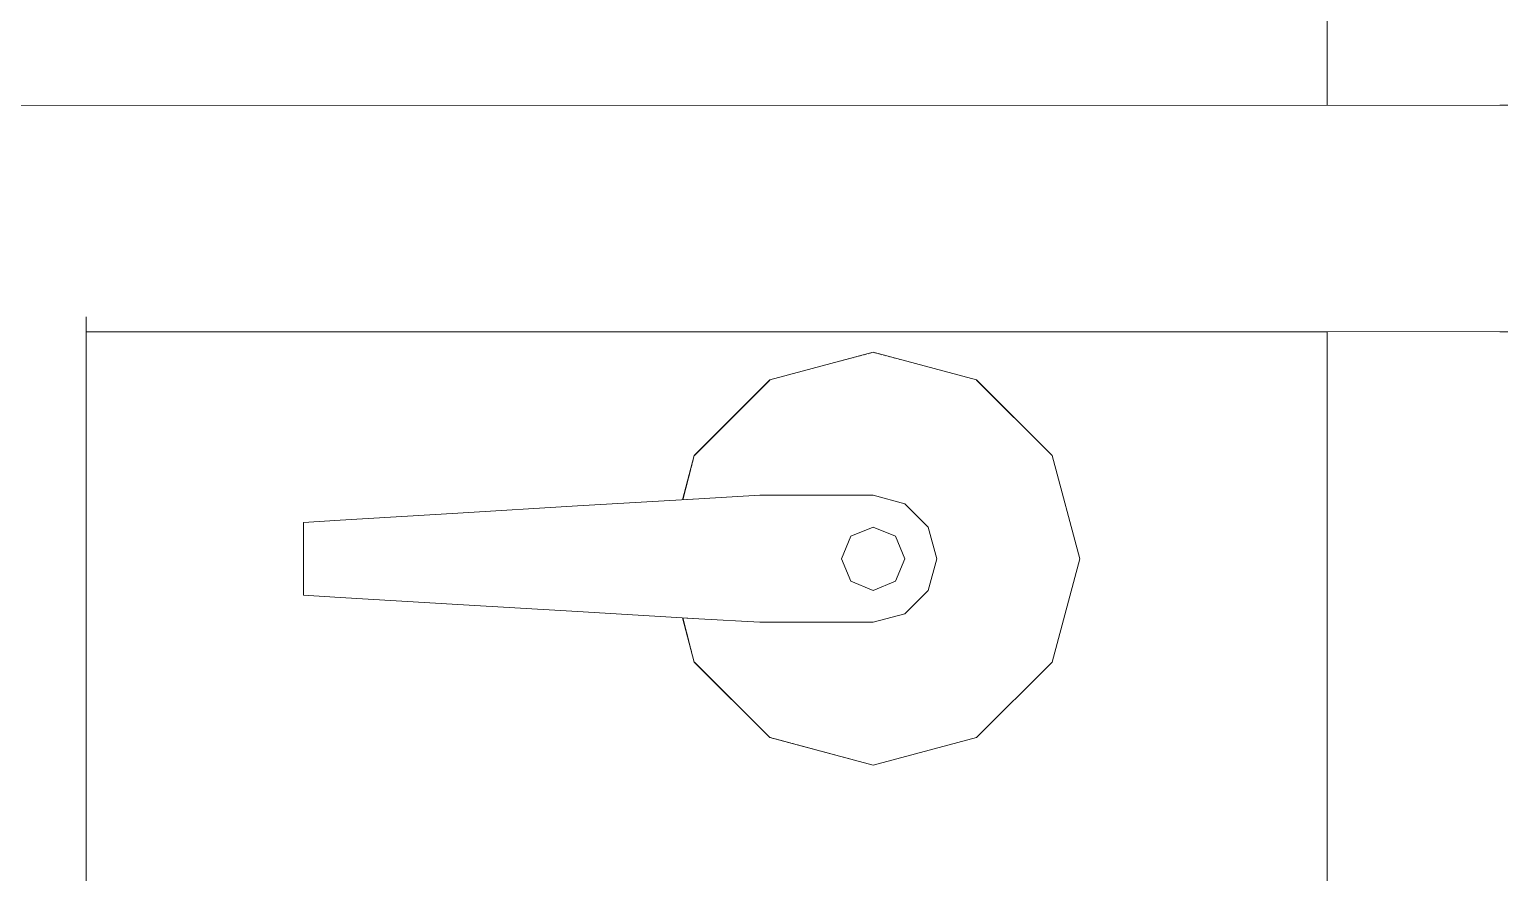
# Model space of a CAD drawing. Extents: x -3080 to 28500, y -1326 to 31609.
# Drawn here: x 25682.61 to 25715, y 26668.87 to 26687.45 of the extents above; entities that cross this region are included whole.
import ezdxf
from ezdxf.xclip import XClip

# ---------------------------------------------------------------- set-up
doc = ezdxf.new("R2010")
doc.units = 0
doc.header["$LTSCALE"] = 100
doc.header["$XCLIPFRAME"] = 2
doc.linetypes.add('188K-SM-07-F10-MECH-CR PIPE-Y2257103$0$X-S-FAB_SL ALL$0$Wipeout_Contour', pattern=[1, 0, -1])
for name, color, linetype in [('0-xref', 8, 'Continuous'), ('188K-SM-07-F10-MECH-CR PIPE-Y2257103$0$X-S-FAB_SL ALL$0$A-RAIL', 7, 'Continuous'), ('188K-SM-07-F10-MECH-CR PIPE-Y2257103$0$X-S-FAB_SL ALL$0$A-WALL-EX', 7, 'Continuous'), ('188K-SM-07-F10-MECH-CR PIPE-Y2257103$0$X-S-FAB_SL ALL$0$ASP_1', 1, 'Continuous'), ('188K-SM-07-F10-MECH-CR PIPE-Y2257103$0$X-S-FAB_SL ALL$0$Door', 7, 'Continuous'), ('188K-SM-07-F10-MECH-CR PIPE-Y2257103$0$X-S-FAB_SL ALL$0$Hattch', 7, 'Continuous')]:
    doc.layers.add(name, color=color, linetype=linetype)

# ---------------------------------------------------------------- blocks, each defined once
blk = doc.blocks.new('188K-SM-07-F10-MECH-CR PIPE-Y2257103$0$X-S-FAB_SL ALL$0$剖面元素_9_3', base_point=(23061.264, -8263.064))
at = {"color": 254, "linetype": '188K-SM-07-F10-MECH-CR PIPE-Y2257103$0$X-S-FAB_SL ALL$0$Wipeout_Contour', "lineweight": 0, "ltscale": 2426785.650399153}
blk.add_wipeout([(48372.206, -7460.164), (48372.206, -8018.064), (48376.264, -8018.064), (48376.264, -7908.064), (48676.264, -7908.064), (48676.264, -7798.064), (48776.264, -7798.064), (48776.264, -7908.064), (48871.488, -7908.064), (49061.422, -8018.064), (49256.264, -8018.064), (49256.264, -7598.064), (48372.264, -7598.064), (48372.264, -7578.064), (49256.264, -7578.064), (49256.264, -7420.564), (49238.764, -7420.564), (49238.764, -7424.164), (49223.614, -7424.164), (49222.914, -7424.351), (49222.401, -7424.864), (49222.214, -7425.564), (49222.214, -7505.564), (49222.401, -7506.264), (49222.914, -7506.776), (49223.614, -7506.964), (49238.764, -7506.964), (49238.764, -7510.564), (49203.764, -7510.564), (49203.764, -7506.964), (49218.914, -7506.964), (49219.614, -7506.776), (49220.126, -7506.264), (49220.314, -7505.564), (49220.314, -7460.164), (48772.214, -7460.164), (48772.214, -7507.264), (48772.401, -7507.964), (48772.914, -7508.476), (48773.614, -7508.664), (48786.414, -7508.664), (48786.414, -7512.364), (48756.114, -7512.364), (48756.114, -7508.664), (48768.914, -7508.664), (48769.614, -7508.476), (48770.126, -7507.964), (48770.314, -7507.264), (48770.314, -7460.164)], dxfattribs=at).dxf.layer = '188K-SM-07-F10-MECH-CR PIPE-Y2257103$0$X-S-FAB_SL ALL$0$Hattch'
blk = doc.blocks.new('188K-SM-07-F10-MECH-CR PIPE-Y2257103$0$X-S-FAB_SL ALL$0$剖面元素_635_3', base_point=(23061.264, -8263.064))
at = {"color": 254, "linetype": '188K-SM-07-F10-MECH-CR PIPE-Y2257103$0$X-S-FAB_SL ALL$0$Wipeout_Contour', "lineweight": 0, "ltscale": 197051.115681}
blk.add_wipeout([(48871.488, -7908.064), (48376.264, -7908.064), (48376.302, -7908.102), (48871.478, -7908.102)], dxfattribs=at).dxf.layer = '188K-SM-07-F10-MECH-CR PIPE-Y2257103$0$X-S-FAB_SL ALL$0$Hattch'
at = {"color": 254, "linetype": '188K-SM-07-F10-MECH-CR PIPE-Y2257103$0$X-S-FAB_SL ALL$0$Wipeout_Contour', "lineweight": 0, "ltscale": 197051.272773}
blk.add_wipeout([(48871.478, -7908.102), (48376.302, -7908.102), (48376.414, -7908.215), (48871.448, -7908.215)], dxfattribs=at).dxf.layer = '188K-SM-07-F10-MECH-CR PIPE-Y2257103$0$X-S-FAB_SL ALL$0$Hattch'
at = {"color": 254, "linetype": '188K-SM-07-F10-MECH-CR PIPE-Y2257103$0$X-S-FAB_SL ALL$0$Wipeout_Contour', "lineweight": 0, "ltscale": 197051.582326}
blk.add_wipeout([(48871.448, -7908.215), (48376.414, -7908.215), (48376.599, -7908.399), (48871.398, -7908.399)], dxfattribs=at).dxf.layer = '188K-SM-07-F10-MECH-CR PIPE-Y2257103$0$X-S-FAB_SL ALL$0$Hattch'
at = {"layer": '188K-SM-07-F10-MECH-CR PIPE-Y2257103$0$X-S-FAB_SL ALL$0$A-RAIL', "color": 8, "lineweight": 0}
blk.add_line((48376.264, -7908.064), (48871.488, -7908.064), dxfattribs=at)
at = {"color": 254, "linetype": '188K-SM-07-F10-MECH-CR PIPE-Y2257103$0$X-S-FAB_SL ALL$0$Wipeout_Contour', "lineweight": 0, "ltscale": 197052.03491}
blk.add_wipeout([(48871.398, -7908.399), (48376.599, -7908.399), (48376.849, -7908.649), (48871.331, -7908.649)], dxfattribs=at).dxf.layer = '188K-SM-07-F10-MECH-CR PIPE-Y2257103$0$X-S-FAB_SL ALL$0$Hattch'
at = {"color": 254, "linetype": '188K-SM-07-F10-MECH-CR PIPE-Y2257103$0$X-S-FAB_SL ALL$0$Wipeout_Contour', "lineweight": 0, "ltscale": 197052.616783}
blk.add_wipeout([(48376.849, -7908.649), (48377.157, -7908.957), (48871.248, -7908.957), (48871.331, -7908.649)], dxfattribs=at).dxf.layer = '188K-SM-07-F10-MECH-CR PIPE-Y2257103$0$X-S-FAB_SL ALL$0$Hattch'
at = {"color": 254, "linetype": '188K-SM-07-F10-MECH-CR PIPE-Y2257103$0$X-S-FAB_SL ALL$0$Wipeout_Contour', "lineweight": 0, "ltscale": 197053.310266}
blk.add_wipeout([(48377.157, -7908.957), (48377.514, -7909.314), (48871.153, -7909.314), (48871.248, -7908.957)], dxfattribs=at).dxf.layer = '188K-SM-07-F10-MECH-CR PIPE-Y2257103$0$X-S-FAB_SL ALL$0$Hattch'
at = {"color": 254, "linetype": '188K-SM-07-F10-MECH-CR PIPE-Y2257103$0$X-S-FAB_SL ALL$0$Wipeout_Contour', "lineweight": 0, "ltscale": 197054.094311}
blk.add_wipeout([(48377.514, -7909.314), (48377.909, -7909.709), (48871.046, -7909.709), (48871.153, -7909.314)], dxfattribs=at).dxf.layer = '188K-SM-07-F10-MECH-CR PIPE-Y2257103$0$X-S-FAB_SL ALL$0$Hattch'
at = {"color": 254, "linetype": '188K-SM-07-F10-MECH-CR PIPE-Y2257103$0$X-S-FAB_SL ALL$0$Wipeout_Contour', "lineweight": 0, "ltscale": 197054.945073}
blk.add_wipeout([(48377.909, -7909.709), (48378.33, -7910.13), (48870.933, -7910.13), (48871.046, -7909.709)], dxfattribs=at).dxf.layer = '188K-SM-07-F10-MECH-CR PIPE-Y2257103$0$X-S-FAB_SL ALL$0$Hattch'
at = {"color": 254, "linetype": '188K-SM-07-F10-MECH-CR PIPE-Y2257103$0$X-S-FAB_SL ALL$0$Wipeout_Contour', "lineweight": 0, "ltscale": 197055.836715}
blk.add_wipeout([(48378.33, -7910.13), (48378.764, -7910.564), (48870.817, -7910.564), (48870.933, -7910.13)], dxfattribs=at).dxf.layer = '188K-SM-07-F10-MECH-CR PIPE-Y2257103$0$X-S-FAB_SL ALL$0$Hattch'
at = {"color": 254, "linetype": '188K-SM-07-F10-MECH-CR PIPE-Y2257103$0$X-S-FAB_SL ALL$0$Wipeout_Contour', "lineweight": 0, "ltscale": 197056.742122}
blk.add_wipeout([(48378.764, -7910.564), (48379.198, -7910.998), (48870.7, -7910.998), (48870.817, -7910.564)], dxfattribs=at).dxf.layer = '188K-SM-07-F10-MECH-CR PIPE-Y2257103$0$X-S-FAB_SL ALL$0$Hattch'
at = {"color": 254, "linetype": '188K-SM-07-F10-MECH-CR PIPE-Y2257103$0$X-S-FAB_SL ALL$0$Wipeout_Contour', "lineweight": 0, "ltscale": 197057.633837}
blk.add_wipeout([(48870.7, -7910.998), (48379.198, -7910.998), (48379.619, -7911.419), (48870.587, -7911.419)], dxfattribs=at).dxf.layer = '188K-SM-07-F10-MECH-CR PIPE-Y2257103$0$X-S-FAB_SL ALL$0$Hattch'
at = {"color": 254, "linetype": '188K-SM-07-F10-MECH-CR PIPE-Y2257103$0$X-S-FAB_SL ALL$0$Wipeout_Contour', "lineweight": 0, "ltscale": 197058.484717}
blk.add_wipeout([(48870.587, -7911.419), (48379.619, -7911.419), (48380.014, -7911.814), (48870.481, -7911.814)], dxfattribs=at).dxf.layer = '188K-SM-07-F10-MECH-CR PIPE-Y2257103$0$X-S-FAB_SL ALL$0$Hattch'
at = {"color": 254, "linetype": '188K-SM-07-F10-MECH-CR PIPE-Y2257103$0$X-S-FAB_SL ALL$0$Wipeout_Contour', "lineweight": 0, "ltscale": 197059.268936}
blk.add_wipeout([(48380.014, -7911.814), (48380.371, -7912.171), (48870.385, -7912.171), (48870.481, -7911.814)], dxfattribs=at).dxf.layer = '188K-SM-07-F10-MECH-CR PIPE-Y2257103$0$X-S-FAB_SL ALL$0$Hattch'
at = {"color": 254, "linetype": '188K-SM-07-F10-MECH-CR PIPE-Y2257103$0$X-S-FAB_SL ALL$0$Wipeout_Contour', "lineweight": 0, "ltscale": 197059.962624}
blk.add_wipeout([(48380.371, -7912.171), (48380.679, -7912.479), (48870.302, -7912.479), (48870.385, -7912.171)], dxfattribs=at).dxf.layer = '188K-SM-07-F10-MECH-CR PIPE-Y2257103$0$X-S-FAB_SL ALL$0$Hattch'
at = {"color": 254, "linetype": '188K-SM-07-F10-MECH-CR PIPE-Y2257103$0$X-S-FAB_SL ALL$0$Wipeout_Contour', "lineweight": 0, "ltscale": 197060.544758}
blk.add_wipeout([(48380.679, -7912.479), (48380.929, -7912.729), (48870.235, -7912.729), (48870.302, -7912.479)], dxfattribs=at).dxf.layer = '188K-SM-07-F10-MECH-CR PIPE-Y2257103$0$X-S-FAB_SL ALL$0$Hattch'
at = {"color": 254, "linetype": '188K-SM-07-F10-MECH-CR PIPE-Y2257103$0$X-S-FAB_SL ALL$0$Wipeout_Contour', "lineweight": 0, "ltscale": 197764.755152}
blk.add_wipeout([(48745.126, -7912.729), (48745.126, -7912.913), (48862.626, -7912.913), (48862.626, -7912.729)], dxfattribs=at).dxf.layer = '188K-SM-07-F10-MECH-CR PIPE-Y2257103$0$X-S-FAB_SL ALL$0$Hattch'
at = {"color": 254, "linetype": '188K-SM-07-F10-MECH-CR PIPE-Y2257103$0$X-S-FAB_SL ALL$0$Wipeout_Contour', "lineweight": 0, "ltscale": 197764.850205}
blk.add_wipeout([(48745.126, -7913.026), (48862.626, -7913.026), (48862.626, -7912.913), (48745.126, -7912.913)], dxfattribs=at).dxf.layer = '188K-SM-07-F10-MECH-CR PIPE-Y2257103$0$X-S-FAB_SL ALL$0$Hattch'
at = {"color": 254, "linetype": '188K-SM-07-F10-MECH-CR PIPE-Y2257103$0$X-S-FAB_SL ALL$0$Wipeout_Contour', "lineweight": 0, "ltscale": 197764.898467}
blk.add_wipeout([(48745.126, -7913.026), (48745.126, -7913.064), (48862.626, -7913.064), (48862.626, -7913.026)], dxfattribs=at).dxf.layer = '188K-SM-07-F10-MECH-CR PIPE-Y2257103$0$X-S-FAB_SL ALL$0$Hattch'
at = {"layer": '188K-SM-07-F10-MECH-CR PIPE-Y2257103$0$X-S-FAB_SL ALL$0$A-RAIL', "color": 8, "lineweight": 0}
blk.add_line((48745.126, -7913.064), (48862.626, -7913.064), dxfattribs=at)
blk = doc.blocks.new('188K-SM-07-F10-MECH-CR PIPE-Y2257103$0$X-S-FAB_SL ALL$0$剖面元素_2196_3', base_point=(23061.264, -8263.064))
at = {"color": 254, "linetype": '188K-SM-07-F10-MECH-CR PIPE-Y2257103$0$X-S-FAB_SL ALL$0$Wipeout_Contour', "lineweight": 0, "ltscale": 197537.368473}
blk.add_wipeout([(48745.126, -7912.729), (48742.626, -7912.729), (48742.626, -7942.564), (48745.126, -7942.564)], dxfattribs=at).dxf.layer = '188K-SM-07-F10-MECH-CR PIPE-Y2257103$0$X-S-FAB_SL ALL$0$Hattch'
at = {"layer": '188K-SM-07-F10-MECH-CR PIPE-Y2257103$0$X-S-FAB_SL ALL$0$A-RAIL', "color": 8, "lineweight": 0}
blk.add_line((48745.126, -7942.564), (48745.126, -7912.729), dxfattribs=at)
blk = doc.blocks.new('188K-SM-07-F10-MECH-CR PIPE-Y2257103$0$X-S-FAB_SL ALL$0$剖面元素_2223_3', base_point=(23061.264, -8263.064))
at = {"color": 254, "linetype": '188K-SM-07-F10-MECH-CR PIPE-Y2257103$0$X-S-FAB_SL ALL$0$Wipeout_Contour', "lineweight": 0, "ltscale": 197611.786361}
blk.add_wipeout([(48772.464, -7908.064), (48776.264, -7908.064), (48776.264, -7803.064), (48772.464, -7803.064)], dxfattribs=at).dxf.layer = '188K-SM-07-F10-MECH-CR PIPE-Y2257103$0$X-S-FAB_SL ALL$0$Hattch'
at = {"color": 254, "linetype": '188K-SM-07-F10-MECH-CR PIPE-Y2257103$0$X-S-FAB_SL ALL$0$Wipeout_Contour', "lineweight": 0, "ltscale": 197657.8458}
blk.add_wipeout([(48776.264, -7913.064), (48772.464, -7913.064), (48772.464, -7942.564), (48776.264, -7942.564)], dxfattribs=at).dxf.layer = '188K-SM-07-F10-MECH-CR PIPE-Y2257103$0$X-S-FAB_SL ALL$0$Hattch'
at = {"color": 254, "linetype": '188K-SM-07-F10-MECH-CR PIPE-Y2257103$0$X-S-FAB_SL ALL$0$Wipeout_Contour', "lineweight": 0, "ltscale": 148201.617915}
blk.add_wipeout([(48762.464, -7916.47), (48761.74, -7916.664), (48762.464, -7916.664)], dxfattribs=at).dxf.layer = '188K-SM-07-F10-MECH-CR PIPE-Y2257103$0$X-S-FAB_SL ALL$0$Hattch'
at = {"color": 254, "linetype": '188K-SM-07-F10-MECH-CR PIPE-Y2257103$0$X-S-FAB_SL ALL$0$Wipeout_Contour', "lineweight": 0, "ltscale": 197592.082408}
blk.add_wipeout([(48759.964, -7916.664), (48758.623, -7916.742), (48758.623, -7919.385), (48759.964, -7919.464)], dxfattribs=at).dxf.layer = '188K-SM-07-F10-MECH-CR PIPE-Y2257103$0$X-S-FAB_SL ALL$0$Hattch'
at = {"layer": '188K-SM-07-F10-MECH-CR PIPE-Y2257103$0$X-S-FAB_SL ALL$0$Door', "color": 8, "lineweight": 0}
blk.add_line((48772.464, -7942.564), (48772.464, -7913.064), dxfattribs=at)
at = {"color": 254, "linetype": '188K-SM-07-F10-MECH-CR PIPE-Y2257103$0$X-S-FAB_SL ALL$0$Wipeout_Contour', "lineweight": 0, "ltscale": 197421.459746}
blk.add_wipeout([(48680.064, -7908.064), (48772.464, -7908.064), (48772.464, -7801.864), (48680.064, -7801.864)], dxfattribs=at).dxf.layer = '188K-SM-07-F10-MECH-CR PIPE-Y2257103$0$X-S-FAB_SL ALL$0$Hattch'
at = {"color": 254, "linetype": '188K-SM-07-F10-MECH-CR PIPE-Y2257103$0$X-S-FAB_SL ALL$0$Wipeout_Contour', "lineweight": 0, "ltscale": 148199.86826}
blk.add_wipeout([(48761.337, -7916.664), (48761.655, -7916.664), (48761.539, -7916.462)], dxfattribs=at).dxf.layer = '188K-SM-07-F10-MECH-CR PIPE-Y2257103$0$X-S-FAB_SL ALL$0$Hattch'
at = {"color": 254, "linetype": '188K-SM-07-F10-MECH-CR PIPE-Y2257103$0$X-S-FAB_SL ALL$0$Wipeout_Contour', "lineweight": 0, "ltscale": 197605.312289}
blk.add_wipeout([(48763.164, -7916.851), (48763.261, -7916.684), (48762.464, -7916.47), (48762.464, -7916.664)], dxfattribs=at).dxf.layer = '188K-SM-07-F10-MECH-CR PIPE-Y2257103$0$X-S-FAB_SL ALL$0$Hattch'
at = {"color": 254, "linetype": '188K-SM-07-F10-MECH-CR PIPE-Y2257103$0$X-S-FAB_SL ALL$0$Wipeout_Contour', "lineweight": 0, "ltscale": 197584.164186}
blk.add_wipeout([(48758.623, -7916.742), (48755.953, -7916.899), (48755.953, -7919.228), (48758.623, -7919.385)], dxfattribs=at).dxf.layer = '188K-SM-07-F10-MECH-CR PIPE-Y2257103$0$X-S-FAB_SL ALL$0$Hattch'
at = {"layer": '188K-SM-07-F10-MECH-CR PIPE-Y2257103$0$X-S-FAB_SL ALL$0$Door', "color": 8, "lineweight": 0}
blk.add_line((48772.464, -7908.064), (48772.464, -7801.864), dxfattribs=at)
at = {"color": 254, "linetype": '188K-SM-07-F10-MECH-CR PIPE-Y2257103$0$X-S-FAB_SL ALL$0$Wipeout_Contour', "lineweight": 0, "ltscale": 246988.244376}
blk.add_wipeout([(48758.532, -7915.794), (48758.272, -7916.763), (48758.623, -7916.742), (48759.964, -7916.664), (48760.039, -7916.664)], dxfattribs=at).dxf.layer = '188K-SM-07-F10-MECH-CR PIPE-Y2257103$0$X-S-FAB_SL ALL$0$Hattch'
at = {"color": 254, "linetype": '188K-SM-07-F10-MECH-CR PIPE-Y2257103$0$X-S-FAB_SL ALL$0$Wipeout_Contour', "lineweight": 0, "ltscale": 247002.319796}
blk.add_wipeout([(48762.464, -7916.214), (48761.539, -7916.462), (48761.655, -7916.664), (48761.74, -7916.664), (48762.464, -7916.47)], dxfattribs=at).dxf.layer = '188K-SM-07-F10-MECH-CR PIPE-Y2257103$0$X-S-FAB_SL ALL$0$Hattch'
at = {"color": 254, "linetype": '188K-SM-07-F10-MECH-CR PIPE-Y2257103$0$X-S-FAB_SL ALL$0$Wipeout_Contour', "lineweight": 0, "ltscale": 197608.100066}
blk.add_wipeout([(48763.676, -7917.364), (48763.844, -7917.267), (48763.261, -7916.684), (48763.164, -7916.851)], dxfattribs=at).dxf.layer = '188K-SM-07-F10-MECH-CR PIPE-Y2257103$0$X-S-FAB_SL ALL$0$Hattch'
at = {"color": 254, "linetype": '188K-SM-07-F10-MECH-CR PIPE-Y2257103$0$X-S-FAB_SL ALL$0$Wipeout_Contour', "lineweight": 0, "ltscale": 197573.680253}
blk.add_wipeout([(48755.953, -7916.899), (48753.313, -7917.056), (48753.313, -7919.071), (48755.953, -7919.228)], dxfattribs=at).dxf.layer = '188K-SM-07-F10-MECH-CR PIPE-Y2257103$0$X-S-FAB_SL ALL$0$Hattch'
at = {"color": 254, "linetype": '188K-SM-07-F10-MECH-CR PIPE-Y2257103$0$X-S-FAB_SL ALL$0$Wipeout_Contour', "lineweight": 0, "ltscale": 197598.548687}
blk.add_wipeout([(48760.858, -7916.664), (48761.337, -7916.664), (48761.539, -7916.462), (48761.364, -7916.159)], dxfattribs=at).dxf.layer = '188K-SM-07-F10-MECH-CR PIPE-Y2257103$0$X-S-FAB_SL ALL$0$Hattch'
at = {"color": 254, "linetype": '188K-SM-07-F10-MECH-CR PIPE-Y2257103$0$X-S-FAB_SL ALL$0$Wipeout_Contour', "lineweight": 0, "ltscale": 197605.41731}
blk.add_wipeout([(48763.261, -7916.684), (48763.389, -7916.462), (48762.464, -7916.214), (48762.464, -7916.47)], dxfattribs=at).dxf.layer = '188K-SM-07-F10-MECH-CR PIPE-Y2257103$0$X-S-FAB_SL ALL$0$Hattch'
at = {"color": 254, "linetype": '188K-SM-07-F10-MECH-CR PIPE-Y2257103$0$X-S-FAB_SL ALL$0$Wipeout_Contour', "lineweight": 0, "ltscale": 197563.356526}
blk.add_wipeout([(48753.313, -7917.056), (48750.723, -7917.214), (48750.723, -7918.914), (48753.313, -7919.071)], dxfattribs=at).dxf.layer = '188K-SM-07-F10-MECH-CR PIPE-Y2257103$0$X-S-FAB_SL ALL$0$Hattch'
at = {"color": 254, "linetype": '188K-SM-07-F10-MECH-CR PIPE-Y2257103$0$X-S-FAB_SL ALL$0$Wipeout_Contour', "lineweight": 0, "ltscale": 197609.960182}
blk.add_wipeout([(48763.864, -7918.064), (48764.057, -7918.064), (48763.844, -7917.267), (48763.676, -7917.364)], dxfattribs=at).dxf.layer = '188K-SM-07-F10-MECH-CR PIPE-Y2257103$0$X-S-FAB_SL ALL$0$Hattch'
at = {"layer": '188K-SM-07-F10-MECH-CR PIPE-Y2257103$0$X-S-FAB_SL ALL$0$Door', "color": 8, "lineweight": 0}
for p, q in [((48755.953, -7916.899), (48753.313, -7917.056)), ((48753.313, -7919.071), (48755.953, -7919.228))]:
    blk.add_line(p, q, dxfattribs=at)
at = {"color": 254, "linetype": '188K-SM-07-F10-MECH-CR PIPE-Y2257103$0$X-S-FAB_SL ALL$0$Wipeout_Contour', "lineweight": 0, "ltscale": 197601.244683}
blk.add_wipeout([(48762.464, -7916.214), (48762.464, -7915.864), (48761.364, -7916.159), (48761.539, -7916.462)], dxfattribs=at).dxf.layer = '188K-SM-07-F10-MECH-CR PIPE-Y2257103$0$X-S-FAB_SL ALL$0$Hattch'
at = {"color": 254, "linetype": '188K-SM-07-F10-MECH-CR PIPE-Y2257103$0$X-S-FAB_SL ALL$0$Wipeout_Contour', "lineweight": 0, "ltscale": 197608.622312}
blk.add_wipeout([(48763.844, -7917.267), (48764.066, -7917.139), (48763.389, -7916.462), (48763.261, -7916.684)], dxfattribs=at).dxf.layer = '188K-SM-07-F10-MECH-CR PIPE-Y2257103$0$X-S-FAB_SL ALL$0$Hattch'
at = {"color": 254, "linetype": '188K-SM-07-F10-MECH-CR PIPE-Y2257103$0$X-S-FAB_SL ALL$0$Wipeout_Contour', "lineweight": 0, "ltscale": 197556.654151}
blk.add_wipeout([(48750.723, -7917.214), (48749.918, -7917.264), (48749.918, -7918.864), (48750.723, -7918.914)], dxfattribs=at).dxf.layer = '188K-SM-07-F10-MECH-CR PIPE-Y2257103$0$X-S-FAB_SL ALL$0$Hattch'
at = {"color": 254, "linetype": '188K-SM-07-F10-MECH-CR PIPE-Y2257103$0$X-S-FAB_SL ALL$0$Wipeout_Contour', "lineweight": 0, "ltscale": 197610.401038}
blk.add_wipeout([(48763.676, -7918.764), (48763.844, -7918.861), (48764.057, -7918.064), (48763.864, -7918.064)], dxfattribs=at).dxf.layer = '188K-SM-07-F10-MECH-CR PIPE-Y2257103$0$X-S-FAB_SL ALL$0$Hattch'
at = {"layer": '188K-SM-07-F10-MECH-CR PIPE-Y2257103$0$X-S-FAB_SL ALL$0$Door', "color": 8, "lineweight": 0}
for p, q in [((48763.164, -7916.851), (48762.464, -7916.664)), ((48753.313, -7917.056), (48750.723, -7917.214)), ((48750.723, -7917.214), (48749.918, -7917.264)), ((48749.918, -7917.264), (48749.918, -7918.864)), ((48749.918, -7918.864), (48750.723, -7918.914)), ((48750.723, -7918.914), (48753.313, -7919.071))]:
    blk.add_line(p, q, dxfattribs=at)
at = {"color": 254, "linetype": '188K-SM-07-F10-MECH-CR PIPE-Y2257103$0$X-S-FAB_SL ALL$0$Wipeout_Contour', "lineweight": 0, "ltscale": 246992.534059}
blk.add_wipeout([(48758.532, -7915.794), (48760.039, -7916.664), (48760.858, -7916.664), (48761.364, -7916.159), (48760.194, -7914.132)], dxfattribs=at).dxf.layer = '188K-SM-07-F10-MECH-CR PIPE-Y2257103$0$X-S-FAB_SL ALL$0$Hattch'
at = {"color": 254, "linetype": '188K-SM-07-F10-MECH-CR PIPE-Y2257103$0$X-S-FAB_SL ALL$0$Wipeout_Contour', "lineweight": 0, "ltscale": 197605.556418}
blk.add_wipeout([(48763.389, -7916.462), (48763.564, -7916.159), (48762.464, -7915.864), (48762.464, -7916.214)], dxfattribs=at).dxf.layer = '188K-SM-07-F10-MECH-CR PIPE-Y2257103$0$X-S-FAB_SL ALL$0$Hattch'
at = {"color": 254, "linetype": '188K-SM-07-F10-MECH-CR PIPE-Y2257103$0$X-S-FAB_SL ALL$0$Wipeout_Contour', "lineweight": 0, "ltscale": 197610.760621}
blk.add_wipeout([(48764.057, -7918.064), (48764.314, -7918.064), (48764.066, -7917.139), (48763.844, -7917.267)], dxfattribs=at).dxf.layer = '188K-SM-07-F10-MECH-CR PIPE-Y2257103$0$X-S-FAB_SL ALL$0$Hattch'
at = {"color": 254, "linetype": '188K-SM-07-F10-MECH-CR PIPE-Y2257103$0$X-S-FAB_SL ALL$0$Wipeout_Contour', "lineweight": 0, "ltscale": 197609.377577}
blk.add_wipeout([(48763.164, -7919.276), (48763.261, -7919.444), (48763.844, -7918.861), (48763.676, -7918.764)], dxfattribs=at).dxf.layer = '188K-SM-07-F10-MECH-CR PIPE-Y2257103$0$X-S-FAB_SL ALL$0$Hattch'
at = {"layer": '188K-SM-07-F10-MECH-CR PIPE-Y2257103$0$X-S-FAB_SL ALL$0$Door', "color": 8, "lineweight": 0}
blk.add_line((48762.464, -7916.664), (48759.964, -7916.664), dxfattribs=at)
at = {"color": 254, "linetype": '188K-SM-07-F10-MECH-CR PIPE-Y2257103$0$X-S-FAB_SL ALL$0$Wipeout_Contour', "lineweight": 0, "ltscale": 197598.76758}
blk.add_wipeout([(48762.464, -7915.864), (48762.464, -7913.524), (48760.194, -7914.132), (48761.364, -7916.159)], dxfattribs=at).dxf.layer = '188K-SM-07-F10-MECH-CR PIPE-Y2257103$0$X-S-FAB_SL ALL$0$Hattch'
at = {"color": 254, "linetype": '188K-SM-07-F10-MECH-CR PIPE-Y2257103$0$X-S-FAB_SL ALL$0$Wipeout_Contour', "lineweight": 0, "ltscale": 197587.394129}
blk.add_wipeout([(48758.262, -7916.764), (48758.272, -7916.763), (48758.532, -7915.794), (48758.523, -7915.789)], dxfattribs=at).dxf.layer = '188K-SM-07-F10-MECH-CR PIPE-Y2257103$0$X-S-FAB_SL ALL$0$Hattch'
at = {"color": 254, "linetype": '188K-SM-07-F10-MECH-CR PIPE-Y2257103$0$X-S-FAB_SL ALL$0$Wipeout_Contour', "lineweight": 0, "ltscale": 197609.323337}
blk.add_wipeout([(48764.066, -7917.139), (48764.369, -7916.964), (48763.564, -7916.159), (48763.389, -7916.462)], dxfattribs=at).dxf.layer = '188K-SM-07-F10-MECH-CR PIPE-Y2257103$0$X-S-FAB_SL ALL$0$Hattch'
at = {"color": 254, "linetype": '188K-SM-07-F10-MECH-CR PIPE-Y2257103$0$X-S-FAB_SL ALL$0$Wipeout_Contour', "lineweight": 0, "ltscale": 197611.268179}
blk.add_wipeout([(48763.844, -7918.861), (48764.066, -7918.989), (48764.314, -7918.064), (48764.057, -7918.064)], dxfattribs=at).dxf.layer = '188K-SM-07-F10-MECH-CR PIPE-Y2257103$0$X-S-FAB_SL ALL$0$Hattch'
at = {"color": 254, "linetype": '188K-SM-07-F10-MECH-CR PIPE-Y2257103$0$X-S-FAB_SL ALL$0$Wipeout_Contour', "lineweight": 0, "ltscale": 197607.08126}
blk.add_wipeout([(48762.464, -7919.464), (48762.464, -7919.658), (48763.261, -7919.444), (48763.164, -7919.276)], dxfattribs=at).dxf.layer = '188K-SM-07-F10-MECH-CR PIPE-Y2257103$0$X-S-FAB_SL ALL$0$Hattch'
at = {"layer": '188K-SM-07-F10-MECH-CR PIPE-Y2257103$0$X-S-FAB_SL ALL$0$Door', "color": 8, "lineweight": 0}
for p, q in [((48758.623, -7916.742), (48755.953, -7916.899)), ((48759.964, -7916.664), (48758.623, -7916.742)), ((48763.864, -7918.064), (48763.676, -7917.364))]:
    blk.add_line(p, q, dxfattribs=at)
at = {"color": 254, "linetype": '188K-SM-07-F10-MECH-CR PIPE-Y2257103$0$X-S-FAB_SL ALL$0$Wipeout_Contour', "lineweight": 0, "ltscale": 197606.438031}
blk.add_wipeout([(48763.564, -7916.159), (48764.734, -7914.132), (48762.464, -7913.524), (48762.464, -7915.864)], dxfattribs=at).dxf.layer = '188K-SM-07-F10-MECH-CR PIPE-Y2257103$0$X-S-FAB_SL ALL$0$Hattch'
at = {"color": 254, "linetype": '188K-SM-07-F10-MECH-CR PIPE-Y2257103$0$X-S-FAB_SL ALL$0$Wipeout_Contour', "lineweight": 0, "ltscale": 197590.350767}
blk.add_wipeout([(48760.194, -7914.132), (48760.189, -7914.123), (48758.523, -7915.789), (48758.532, -7915.794)], dxfattribs=at).dxf.layer = '188K-SM-07-F10-MECH-CR PIPE-Y2257103$0$X-S-FAB_SL ALL$0$Hattch'
at = {"color": 254, "linetype": '188K-SM-07-F10-MECH-CR PIPE-Y2257103$0$X-S-FAB_SL ALL$0$Wipeout_Contour', "lineweight": 0, "ltscale": 197611.83723}
blk.add_wipeout([(48764.314, -7918.064), (48764.664, -7918.064), (48764.369, -7916.964), (48764.066, -7917.139)], dxfattribs=at).dxf.layer = '188K-SM-07-F10-MECH-CR PIPE-Y2257103$0$X-S-FAB_SL ALL$0$Hattch'
at = {"color": 254, "linetype": '188K-SM-07-F10-MECH-CR PIPE-Y2257103$0$X-S-FAB_SL ALL$0$Wipeout_Contour', "lineweight": 0, "ltscale": 197610.09296}
blk.add_wipeout([(48763.261, -7919.444), (48763.389, -7919.666), (48764.066, -7918.989), (48763.844, -7918.861)], dxfattribs=at).dxf.layer = '188K-SM-07-F10-MECH-CR PIPE-Y2257103$0$X-S-FAB_SL ALL$0$Hattch'
at = {"color": 254, "linetype": '188K-SM-07-F10-MECH-CR PIPE-Y2257103$0$X-S-FAB_SL ALL$0$Wipeout_Contour', "lineweight": 0, "ltscale": 148202.866126}
blk.add_wipeout([(48762.464, -7919.464), (48761.74, -7919.464), (48762.464, -7919.658)], dxfattribs=at).dxf.layer = '188K-SM-07-F10-MECH-CR PIPE-Y2257103$0$X-S-FAB_SL ALL$0$Hattch'
at = {"layer": '188K-SM-07-F10-MECH-CR PIPE-Y2257103$0$X-S-FAB_SL ALL$0$Door', "color": 8, "lineweight": 0}
for p, q in [((48758.262, -7916.764), (48758.523, -7915.789)), ((48763.676, -7918.764), (48763.864, -7918.064))]:
    blk.add_line(p, q, dxfattribs=at)
at = {"color": 254, "linetype": '188K-SM-07-F10-MECH-CR PIPE-Y2257103$0$X-S-FAB_SL ALL$0$Wipeout_Contour', "lineweight": 0, "ltscale": 197597.393029}
blk.add_wipeout([(48762.464, -7913.524), (48762.464, -7913.514), (48760.189, -7914.123), (48760.194, -7914.132)], dxfattribs=at).dxf.layer = '188K-SM-07-F10-MECH-CR PIPE-Y2257103$0$X-S-FAB_SL ALL$0$Hattch'
at = {"color": 254, "linetype": '188K-SM-07-F10-MECH-CR PIPE-Y2257103$0$X-S-FAB_SL ALL$0$Wipeout_Contour', "lineweight": 0, "ltscale": 197612.558766}
blk.add_wipeout([(48764.369, -7916.964), (48766.395, -7915.794), (48764.734, -7914.132), (48763.564, -7916.159)], dxfattribs=at).dxf.layer = '188K-SM-07-F10-MECH-CR PIPE-Y2257103$0$X-S-FAB_SL ALL$0$Hattch'
at = {"color": 254, "linetype": '188K-SM-07-F10-MECH-CR PIPE-Y2257103$0$X-S-FAB_SL ALL$0$Wipeout_Contour', "lineweight": 0, "ltscale": 395209.198333}
blk.add_wipeout([(48762.464, -7918.764), (48762.959, -7918.559), (48763.164, -7918.064), (48762.959, -7917.569), (48762.464, -7917.364), (48761.969, -7917.569), (48761.764, -7918.064), (48761.969, -7918.559)], dxfattribs=at).dxf.layer = '188K-SM-07-F10-MECH-CR PIPE-Y2257103$0$X-S-FAB_SL ALL$0$Hattch'
at = {"color": 254, "linetype": '188K-SM-07-F10-MECH-CR PIPE-Y2257103$0$X-S-FAB_SL ALL$0$Wipeout_Contour', "lineweight": 0, "ltscale": 197612.435346}
blk.add_wipeout([(48764.066, -7918.989), (48764.369, -7919.164), (48764.664, -7918.064), (48764.314, -7918.064)], dxfattribs=at).dxf.layer = '188K-SM-07-F10-MECH-CR PIPE-Y2257103$0$X-S-FAB_SL ALL$0$Hattch'
at = {"color": 254, "linetype": '188K-SM-07-F10-MECH-CR PIPE-Y2257103$0$X-S-FAB_SL ALL$0$Wipeout_Contour', "lineweight": 0, "ltscale": 197607.453855}
blk.add_wipeout([(48762.464, -7919.658), (48762.464, -7919.914), (48763.389, -7919.666), (48763.261, -7919.444)], dxfattribs=at).dxf.layer = '188K-SM-07-F10-MECH-CR PIPE-Y2257103$0$X-S-FAB_SL ALL$0$Hattch'
at = {"layer": '188K-SM-07-F10-MECH-CR PIPE-Y2257103$0$X-S-FAB_SL ALL$0$Door', "color": 8, "lineweight": 0}
for p, q in [((48758.523, -7915.789), (48760.189, -7914.123)), ((48763.676, -7917.364), (48763.164, -7916.851)), ((48761.969, -7917.569), (48762.464, -7917.364)), ((48762.464, -7917.364), (48762.959, -7917.569)), ((48761.764, -7918.064), (48761.969, -7917.569)), ((48762.959, -7917.569), (48763.164, -7918.064)), ((48761.969, -7918.559), (48761.764, -7918.064)), ((48763.164, -7918.064), (48762.959, -7918.559)), ((48762.464, -7918.764), (48761.969, -7918.559)), ((48762.959, -7918.559), (48762.464, -7918.764))]:
    blk.add_line(p, q, dxfattribs=at)
at = {"color": 254, "linetype": '188K-SM-07-F10-MECH-CR PIPE-Y2257103$0$X-S-FAB_SL ALL$0$Wipeout_Contour', "lineweight": 0, "ltscale": 197606.369968}
blk.add_wipeout([(48764.734, -7914.132), (48764.739, -7914.123), (48762.464, -7913.514), (48762.464, -7913.524)], dxfattribs=at).dxf.layer = '188K-SM-07-F10-MECH-CR PIPE-Y2257103$0$X-S-FAB_SL ALL$0$Hattch'
at = {"color": 254, "linetype": '188K-SM-07-F10-MECH-CR PIPE-Y2257103$0$X-S-FAB_SL ALL$0$Wipeout_Contour', "lineweight": 0, "ltscale": 197616.673572}
blk.add_wipeout([(48764.664, -7918.064), (48767.004, -7918.064), (48766.395, -7915.794), (48764.369, -7916.964)], dxfattribs=at).dxf.layer = '188K-SM-07-F10-MECH-CR PIPE-Y2257103$0$X-S-FAB_SL ALL$0$Hattch'
at = {"color": 254, "linetype": '188K-SM-07-F10-MECH-CR PIPE-Y2257103$0$X-S-FAB_SL ALL$0$Wipeout_Contour', "lineweight": 0, "ltscale": 197611.054871}
blk.add_wipeout([(48763.389, -7919.666), (48763.564, -7919.969), (48764.369, -7919.164), (48764.066, -7918.989)], dxfattribs=at).dxf.layer = '188K-SM-07-F10-MECH-CR PIPE-Y2257103$0$X-S-FAB_SL ALL$0$Hattch'
at = {"color": 254, "linetype": '188K-SM-07-F10-MECH-CR PIPE-Y2257103$0$X-S-FAB_SL ALL$0$Wipeout_Contour', "lineweight": 0, "ltscale": 247004.636126}
blk.add_wipeout([(48761.655, -7919.464), (48761.539, -7919.666), (48762.464, -7919.914), (48762.464, -7919.658), (48761.74, -7919.464)], dxfattribs=at).dxf.layer = '188K-SM-07-F10-MECH-CR PIPE-Y2257103$0$X-S-FAB_SL ALL$0$Hattch'
at = {"layer": '188K-SM-07-F10-MECH-CR PIPE-Y2257103$0$X-S-FAB_SL ALL$0$Door', "color": 8, "lineweight": 0}
for p, q in [((48760.189, -7914.123), (48762.464, -7913.514)), ((48762.464, -7919.464), (48763.164, -7919.276))]:
    blk.add_line(p, q, dxfattribs=at)
at = {"color": 254, "linetype": '188K-SM-07-F10-MECH-CR PIPE-Y2257103$0$X-S-FAB_SL ALL$0$Wipeout_Contour', "lineweight": 0, "ltscale": 197614.868597}
blk.add_wipeout([(48766.395, -7915.794), (48766.404, -7915.789), (48764.739, -7914.123), (48764.734, -7914.132)], dxfattribs=at).dxf.layer = '188K-SM-07-F10-MECH-CR PIPE-Y2257103$0$X-S-FAB_SL ALL$0$Hattch'
at = {"color": 254, "linetype": '188K-SM-07-F10-MECH-CR PIPE-Y2257103$0$X-S-FAB_SL ALL$0$Wipeout_Contour', "lineweight": 0, "ltscale": 197617.588582}
blk.add_wipeout([(48764.369, -7919.164), (48766.395, -7920.334), (48767.004, -7918.064), (48764.664, -7918.064)], dxfattribs=at).dxf.layer = '188K-SM-07-F10-MECH-CR PIPE-Y2257103$0$X-S-FAB_SL ALL$0$Hattch'
at = {"color": 254, "linetype": '188K-SM-07-F10-MECH-CR PIPE-Y2257103$0$X-S-FAB_SL ALL$0$Wipeout_Contour', "lineweight": 0, "ltscale": 148201.119166}
blk.add_wipeout([(48761.337, -7919.464), (48761.539, -7919.666), (48761.655, -7919.464)], dxfattribs=at).dxf.layer = '188K-SM-07-F10-MECH-CR PIPE-Y2257103$0$X-S-FAB_SL ALL$0$Hattch'
at = {"color": 254, "linetype": '188K-SM-07-F10-MECH-CR PIPE-Y2257103$0$X-S-FAB_SL ALL$0$Wipeout_Contour', "lineweight": 0, "ltscale": 197607.953864}
blk.add_wipeout([(48762.464, -7919.914), (48762.464, -7920.264), (48763.564, -7919.969), (48763.389, -7919.666)], dxfattribs=at).dxf.layer = '188K-SM-07-F10-MECH-CR PIPE-Y2257103$0$X-S-FAB_SL ALL$0$Hattch'
at = {"layer": '188K-SM-07-F10-MECH-CR PIPE-Y2257103$0$X-S-FAB_SL ALL$0$Door', "color": 8, "lineweight": 0}
blk.add_line((48762.464, -7913.514), (48764.739, -7914.123), dxfattribs=at)
at = {"color": 254, "linetype": '188K-SM-07-F10-MECH-CR PIPE-Y2257103$0$X-S-FAB_SL ALL$0$Wipeout_Contour', "lineweight": 0, "ltscale": 197620.616219}
blk.add_wipeout([(48767.004, -7918.064), (48767.014, -7918.064), (48766.404, -7915.789), (48766.395, -7915.794)], dxfattribs=at).dxf.layer = '188K-SM-07-F10-MECH-CR PIPE-Y2257103$0$X-S-FAB_SL ALL$0$Hattch'
at = {"color": 254, "linetype": '188K-SM-07-F10-MECH-CR PIPE-Y2257103$0$X-S-FAB_SL ALL$0$Wipeout_Contour', "lineweight": 0, "ltscale": 197615.413085}
blk.add_wipeout([(48763.564, -7919.969), (48764.734, -7921.996), (48766.395, -7920.334), (48764.369, -7919.164)], dxfattribs=at).dxf.layer = '188K-SM-07-F10-MECH-CR PIPE-Y2257103$0$X-S-FAB_SL ALL$0$Hattch'
at = {"color": 254, "linetype": '188K-SM-07-F10-MECH-CR PIPE-Y2257103$0$X-S-FAB_SL ALL$0$Wipeout_Contour', "lineweight": 0, "ltscale": 197603.642183}
blk.add_wipeout([(48761.539, -7919.666), (48761.364, -7919.969), (48762.464, -7920.264), (48762.464, -7919.914)], dxfattribs=at).dxf.layer = '188K-SM-07-F10-MECH-CR PIPE-Y2257103$0$X-S-FAB_SL ALL$0$Hattch'
at = {"layer": '188K-SM-07-F10-MECH-CR PIPE-Y2257103$0$X-S-FAB_SL ALL$0$Door', "color": 8, "lineweight": 0}
for p, q in [((48764.739, -7914.123), (48766.404, -7915.789)), ((48763.164, -7919.276), (48763.676, -7918.764))]:
    blk.add_line(p, q, dxfattribs=at)
at = {"color": 254, "linetype": '188K-SM-07-F10-MECH-CR PIPE-Y2257103$0$X-S-FAB_SL ALL$0$Wipeout_Contour', "lineweight": 0, "ltscale": 197622.072347}
blk.add_wipeout([(48766.395, -7920.334), (48766.404, -7920.339), (48767.014, -7918.064), (48767.004, -7918.064)], dxfattribs=at).dxf.layer = '188K-SM-07-F10-MECH-CR PIPE-Y2257103$0$X-S-FAB_SL ALL$0$Hattch'
at = {"color": 254, "linetype": '188K-SM-07-F10-MECH-CR PIPE-Y2257103$0$X-S-FAB_SL ALL$0$Wipeout_Contour', "lineweight": 0, "ltscale": 197600.378341}
blk.add_wipeout([(48761.337, -7919.464), (48760.858, -7919.464), (48761.364, -7919.969), (48761.539, -7919.666)], dxfattribs=at).dxf.layer = '188K-SM-07-F10-MECH-CR PIPE-Y2257103$0$X-S-FAB_SL ALL$0$Hattch'
at = {"color": 254, "linetype": '188K-SM-07-F10-MECH-CR PIPE-Y2257103$0$X-S-FAB_SL ALL$0$Wipeout_Contour', "lineweight": 0, "ltscale": 197610.43152}
blk.add_wipeout([(48762.464, -7920.264), (48762.464, -7922.604), (48764.734, -7921.996), (48763.564, -7919.969)], dxfattribs=at).dxf.layer = '188K-SM-07-F10-MECH-CR PIPE-Y2257103$0$X-S-FAB_SL ALL$0$Hattch'
at = {"layer": '188K-SM-07-F10-MECH-CR PIPE-Y2257103$0$X-S-FAB_SL ALL$0$Door', "color": 8, "lineweight": 0}
blk.add_line((48766.404, -7915.789), (48767.014, -7918.064), dxfattribs=at)
at = {"color": 254, "linetype": '188K-SM-07-F10-MECH-CR PIPE-Y2257103$0$X-S-FAB_SL ALL$0$Wipeout_Contour', "lineweight": 0, "ltscale": 197602.761228}
blk.add_wipeout([(48761.364, -7919.969), (48760.194, -7921.996), (48762.464, -7922.604), (48762.464, -7920.264)], dxfattribs=at).dxf.layer = '188K-SM-07-F10-MECH-CR PIPE-Y2257103$0$X-S-FAB_SL ALL$0$Hattch'
at = {"color": 254, "linetype": '188K-SM-07-F10-MECH-CR PIPE-Y2257103$0$X-S-FAB_SL ALL$0$Wipeout_Contour', "lineweight": 0, "ltscale": 197618.848132}
blk.add_wipeout([(48764.734, -7921.996), (48764.739, -7922.004), (48766.404, -7920.339), (48766.395, -7920.334)], dxfattribs=at).dxf.layer = '188K-SM-07-F10-MECH-CR PIPE-Y2257103$0$X-S-FAB_SL ALL$0$Hattch'
at = {"layer": '188K-SM-07-F10-MECH-CR PIPE-Y2257103$0$X-S-FAB_SL ALL$0$Door', "color": 8, "lineweight": 0}
blk.add_line((48767.014, -7918.064), (48766.404, -7920.339), dxfattribs=at)
at = {"color": 254, "linetype": '188K-SM-07-F10-MECH-CR PIPE-Y2257103$0$X-S-FAB_SL ALL$0$Wipeout_Contour', "lineweight": 0, "ltscale": 246995.723873}
blk.add_wipeout([(48760.039, -7919.464), (48758.532, -7920.334), (48760.194, -7921.996), (48761.364, -7919.969), (48760.858, -7919.464)], dxfattribs=at).dxf.layer = '188K-SM-07-F10-MECH-CR PIPE-Y2257103$0$X-S-FAB_SL ALL$0$Hattch'
at = {"color": 254, "linetype": '188K-SM-07-F10-MECH-CR PIPE-Y2257103$0$X-S-FAB_SL ALL$0$Wipeout_Contour', "lineweight": 0, "ltscale": 197611.806578}
blk.add_wipeout([(48762.464, -7922.604), (48762.464, -7922.614), (48764.739, -7922.004), (48764.734, -7921.996)], dxfattribs=at).dxf.layer = '188K-SM-07-F10-MECH-CR PIPE-Y2257103$0$X-S-FAB_SL ALL$0$Hattch'
at = {"layer": '188K-SM-07-F10-MECH-CR PIPE-Y2257103$0$X-S-FAB_SL ALL$0$Door', "color": 8, "lineweight": 0}
blk.add_line((48766.404, -7920.339), (48764.739, -7922.004), dxfattribs=at)
at = {"color": 254, "linetype": '188K-SM-07-F10-MECH-CR PIPE-Y2257103$0$X-S-FAB_SL ALL$0$Wipeout_Contour', "lineweight": 0, "ltscale": 246990.301964}
blk.add_wipeout([(48758.623, -7919.385), (48758.272, -7919.365), (48758.532, -7920.334), (48760.039, -7919.464), (48759.964, -7919.464)], dxfattribs=at).dxf.layer = '188K-SM-07-F10-MECH-CR PIPE-Y2257103$0$X-S-FAB_SL ALL$0$Hattch'
at = {"color": 254, "linetype": '188K-SM-07-F10-MECH-CR PIPE-Y2257103$0$X-S-FAB_SL ALL$0$Wipeout_Contour', "lineweight": 0, "ltscale": 197602.829881}
blk.add_wipeout([(48760.194, -7921.996), (48760.189, -7922.004), (48762.464, -7922.614), (48762.464, -7922.604)], dxfattribs=at).dxf.layer = '188K-SM-07-F10-MECH-CR PIPE-Y2257103$0$X-S-FAB_SL ALL$0$Hattch'
at = {"layer": '188K-SM-07-F10-MECH-CR PIPE-Y2257103$0$X-S-FAB_SL ALL$0$Door', "color": 8, "lineweight": 0}
for p, q in [((48759.964, -7919.464), (48762.464, -7919.464)), ((48764.739, -7922.004), (48762.464, -7922.614))]:
    blk.add_line(p, q, dxfattribs=at)
at = {"color": 254, "linetype": '188K-SM-07-F10-MECH-CR PIPE-Y2257103$0$X-S-FAB_SL ALL$0$Wipeout_Contour', "lineweight": 0, "ltscale": 197594.330772}
blk.add_wipeout([(48758.532, -7920.334), (48758.523, -7920.339), (48760.189, -7922.004), (48760.194, -7921.996)], dxfattribs=at).dxf.layer = '188K-SM-07-F10-MECH-CR PIPE-Y2257103$0$X-S-FAB_SL ALL$0$Hattch'
at = {"layer": '188K-SM-07-F10-MECH-CR PIPE-Y2257103$0$X-S-FAB_SL ALL$0$Door', "color": 8, "lineweight": 0}
blk.add_line((48762.464, -7922.614), (48760.189, -7922.004), dxfattribs=at)
at = {"color": 254, "linetype": '188K-SM-07-F10-MECH-CR PIPE-Y2257103$0$X-S-FAB_SL ALL$0$Wipeout_Contour', "lineweight": 0, "ltscale": 197589.683616}
blk.add_wipeout([(48758.262, -7919.364), (48758.523, -7920.339), (48758.532, -7920.334), (48758.272, -7919.365)], dxfattribs=at).dxf.layer = '188K-SM-07-F10-MECH-CR PIPE-Y2257103$0$X-S-FAB_SL ALL$0$Hattch'
at = {"layer": '188K-SM-07-F10-MECH-CR PIPE-Y2257103$0$X-S-FAB_SL ALL$0$Door', "color": 8, "lineweight": 0}
for p, q in [((48755.953, -7919.228), (48758.623, -7919.385)), ((48758.523, -7920.339), (48758.262, -7919.364)), ((48758.623, -7919.385), (48759.964, -7919.464)), ((48760.189, -7922.004), (48758.523, -7920.339))]:
    blk.add_line(p, q, dxfattribs=at)
blk = doc.blocks.new('188K-SM-07-F10-MECH-CR PIPE-Y2257103$0$X-S-FAB_SL ALL$0$A$C2e9ab586')
at = {"layer": '188K-SM-07-F10-MECH-CR PIPE-Y2257103$0$X-S-FAB_SL ALL$0$A-WALL-EX', "lineweight": 0}
blk.add_blockref('188K-SM-07-F10-MECH-CR PIPE-Y2257103$0$X-S-FAB_SL ALL$0$剖面元素_9_3', (-28106.385, 285), dxfattribs=at)
at = {"layer": '188K-SM-07-F10-MECH-CR PIPE-Y2257103$0$X-S-FAB_SL ALL$0$A-RAIL', "lineweight": 0}
blk.add_blockref('188K-SM-07-F10-MECH-CR PIPE-Y2257103$0$X-S-FAB_SL ALL$0$剖面元素_635_3', (-28106.385, 285), dxfattribs=at)
blk.add_blockref('188K-SM-07-F10-MECH-CR PIPE-Y2257103$0$X-S-FAB_SL ALL$0$剖面元素_2196_3', (-28106.385, 285), dxfattribs=at)
at = {"layer": '188K-SM-07-F10-MECH-CR PIPE-Y2257103$0$X-S-FAB_SL ALL$0$Door', "lineweight": 0}
blk.add_blockref('188K-SM-07-F10-MECH-CR PIPE-Y2257103$0$X-S-FAB_SL ALL$0$剖面元素_2223_3', (-28106.385, 285), dxfattribs=at)
blk = doc.blocks.new('188K-SM-07-F10-MECH-CR PIPE-Y2257103$0$X-S-FAB_SL ALL')
at = {"layer": '188K-SM-07-F10-MECH-CR PIPE-Y2257103$0$X-S-FAB_SL ALL$0$ASP_1'}
blk.add_blockref('188K-SM-07-F10-MECH-CR PIPE-Y2257103$0$X-S-FAB_SL ALL$0$A$C2e9ab586', (23632.864, -73288.977), dxfattribs=at)
blk = doc.blocks.new('188K-SM-07-F10-MECH-CR PIPE-Y2257103')
ref = blk.add_blockref('188K-SM-07-F10-MECH-CR PIPE-Y2257103$0$X-S-FAB_SL ALL', (4473.521, 99334.763))
XClip(ref).set_block_clipping_path([(-7553.4648570136, -75341.9369645483), (24026.2025623869, -67725.7696244382)])

msp = doc.modelspace()

# ---------------------------------------------------------------- block references
at = {"layer": '0-xref'}
msp.add_blockref('188K-SM-07-F10-MECH-CR PIPE-Y2257103', (0, 0), dxfattribs=at)

doc.saveas('drawing.dxf')
